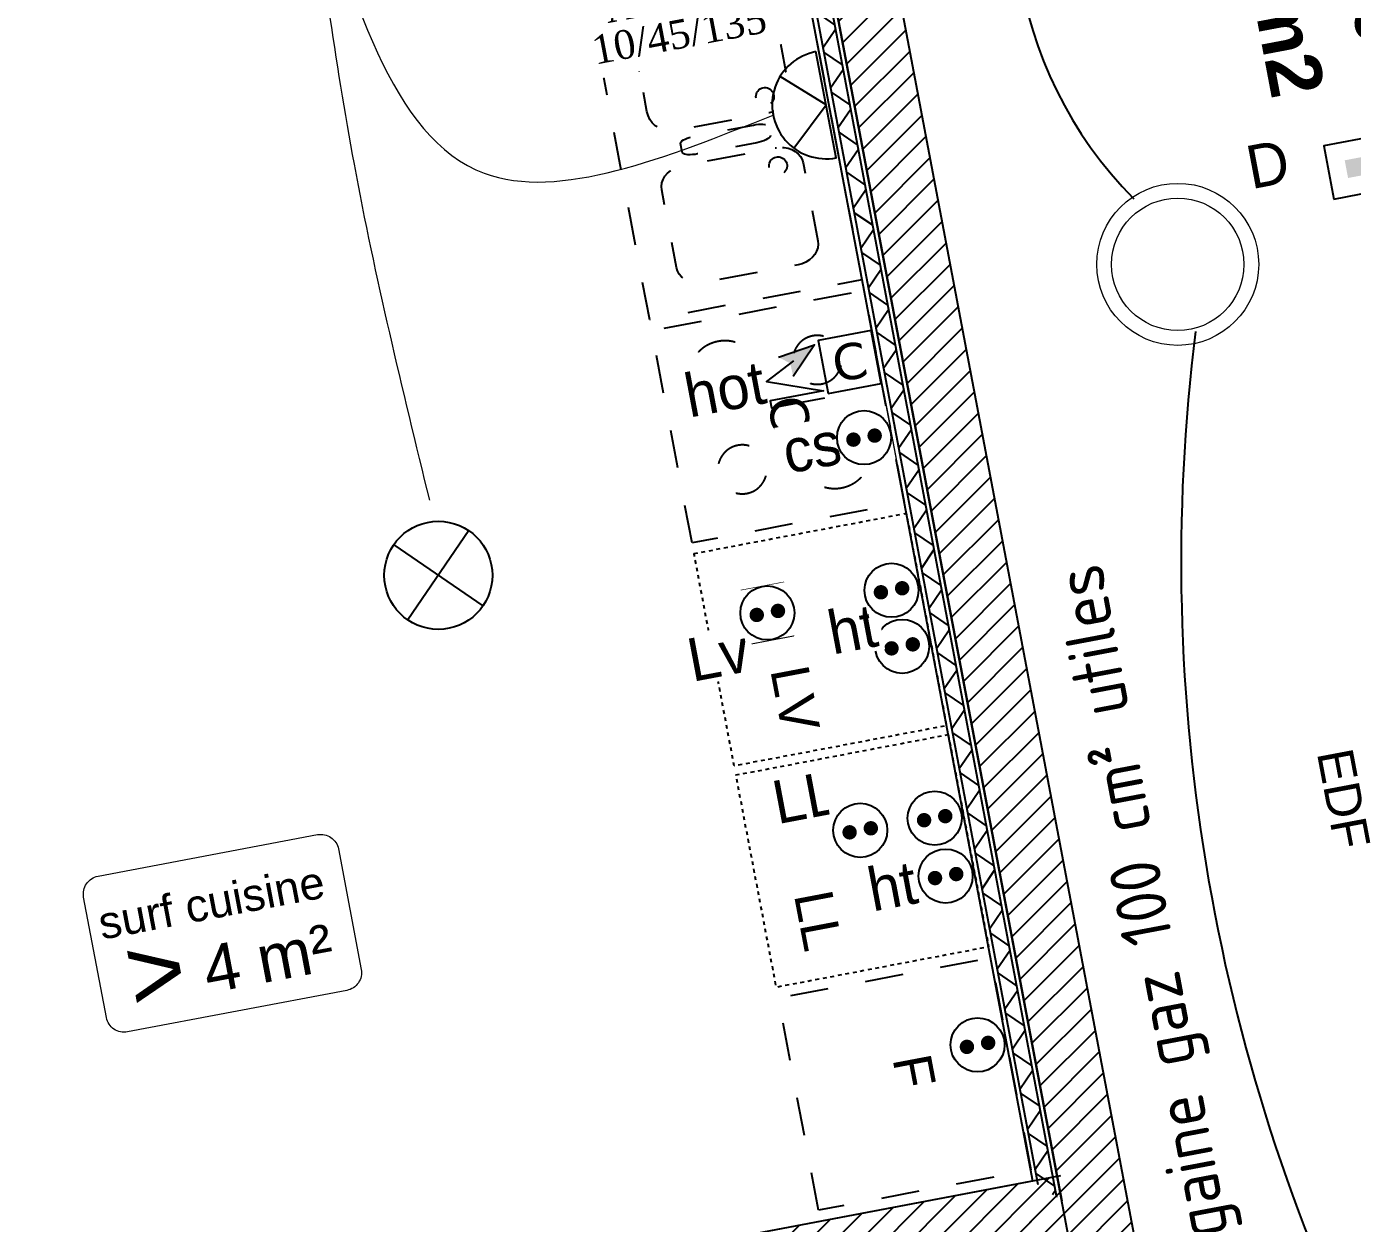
# Model space of a CAD drawing. Header units: centimetres. Extents: x 209280 to 319866, y -365283 to -277503.
# Drawn here: x 222499 to 226181, y -342130 to -338808 of the extents above; entities that cross this region are included whole.
import ezdxf

# ---------------------------------------------------------------- set-up
doc = ezdxf.new("R2010")
doc.units = ezdxf.units.CM
doc.linetypes.add('Style de ligne -1', pattern=[0.41664, 0.20828, -0.20836])
doc.layers.get('0').update_dxf_attribs({"color": 252})
for name, color, linetype in [('3-BAT C-Niveau 1', 252, 'Continuous'), ('prlm-EAU-EF', 161, 'Continuous'), ('prlm-MOD-PB', 123, 'Continuous'), ('prlm-VMC', 93, 'Continuous')]:
    doc.layers.add(name, color=color, linetype=linetype)
doc.layers.add('prlm-ELEC-CFO', color=1, linetype='Continuous', lineweight=25)
doc.styles.add('Geneva', font='arial.ttf')
doc.styles.add('Geneva (bold)', font='arialbd.ttf')
doc.styles.add('prlm-elec-cfo', font='comic.ttf', dxfattribs={"height": 12})
doc.styles.add('prlm-sejc', font='arial.ttf', dxfattribs={"height": 20})
doc.styles.add('prlm-vmc', font='pala.ttf', dxfattribs={"height": 14})
doc.styles.get("Standard").update_dxf_attribs({"font": 'isocp.shx', "height": 100})
pattern_1 = [(45, (89146.82, 134700.79), (-31.2347524, 39.0434405), [])]

# ---------------------------------------------------------------- blocks, each defined once
blk = doc.blocks.new('xi.TXT-VBgaz')
at = {"layer": 'prlm-MOD-PB', "insert": (0, 0), "char_height": 14, "width": 256.4416, "attachment_point": 1}
blk.add_mtext('VB gaine gaz 100 cm² utiles', dxfattribs=at)
blk = doc.blocks.new('xi.LL')
at = {"color": 0, "lineweight": 5}
blk.add_wipeout([(-7.5, -7.5), (7.5, -7.5), (7.5, 7.5), (-7.5, 7.5)], dxfattribs=at).dxf.layer = 'prlm-ELEC-CFO'
at = {"layer": 'prlm-ELEC-CFO', "color": 0, "linetype": 'ByBlock', "lineweight": 5, "const_width": 2}
for points in [[(-4, 0, 1), (-2, 0, 1)], [(2, 0, 1), (4, 0, 1)]]:
    blk.add_lwpolyline(points, format="xyb", close=True, dxfattribs=at)
at = {"layer": 'prlm-ELEC-CFO', "color": 0, "linetype": 'ByBlock', "lineweight": -2}
blk.add_circle((0, 0), 7.5, dxfattribs=at)
blk = doc.blocks.new('xi.HOT')
at = {"layer": 'prlm-ELEC-CFO', "lineweight": 5}
blk.add_hatch(color=0, dxfattribs=at).paths.add_polyline_path([(-3, 6), (-0.1, 3.7), (0, 0), (7.5, 7.5)])
at = {"layer": 'prlm-ELEC-CFO', "color": 0}
for points in [[(-3, 6), (7.5, 7.5), (0, 0)], [(0.95, 4.23), (-7.5, 0), (7.5, -5.5), (-7.5, -5.5), (-7.5, -7.5), (7.5, -7.5)]]:
    blk.add_lwpolyline(points, dxfattribs=at)
blk = doc.blocks.new('xi.PCS')
at = {"color": 0, "lineweight": 5}
blk.add_wipeout([(-7.5, -7.5), (7.5, -7.5), (7.5, 7.5), (-7.5, 7.5)], dxfattribs=at).dxf.layer = 'prlm-ELEC-CFO'
at = {"layer": 'prlm-ELEC-CFO', "color": 0, "linetype": 'ByBlock', "lineweight": 5, "const_width": 2}
for points in [[(-4, 0, 1), (-2, 0, 1)], [(2, 0, 1), (4, 0, 1)]]:
    blk.add_lwpolyline(points, format="xyb", close=True, dxfattribs=at)
at = {"layer": 'prlm-ELEC-CFO', "color": 0, "linetype": 'ByBlock', "lineweight": -2}
blk.add_circle((0, 0), 7.5, dxfattribs=at)
blk = doc.blocks.new('xi.SF32')
at = {"layer": 'prlm-ELEC-CFO', "color": 0, "flags": 128}
blk.add_lwpolyline([(-7.5, -7.5), (7.5, -7.5), (7.5, 7.5), (-7.5, 7.5)], close=True, dxfattribs=at)
at = {"layer": 'prlm-ELEC-CFO', "color": 0, "linetype": 'ByBlock', "insert": (0, 0), "char_height": 10, "width": 11.36, "attachment_point": 5}
blk.add_mtext('{\\fVerdana|b0|i0|c0|p34;C}', dxfattribs=at)
blk = doc.blocks.new('xi.LVrob')
at = {"layer": 'prlm-EAU-EF', "color": 0}
blk.add_lwpolyline([(-6, 7.5), (6, 7.5), (-6, -7.5), (6, -7.5)], close=True, dxfattribs=at)
blk = doc.blocks.new('xi.LV')
at = {"color": 0, "lineweight": 5}
blk.add_wipeout([(-7.5, -7.5), (7.5, -7.5), (7.5, 7.5), (-7.5, 7.5)], dxfattribs=at).dxf.layer = 'prlm-ELEC-CFO'
at = {"layer": 'prlm-ELEC-CFO', "color": 0, "linetype": 'ByBlock', "lineweight": 5, "const_width": 2}
for points in [[(-4, 0, 1), (-2, 0, 1)], [(2, 0, 1), (4, 0, 1)]]:
    blk.add_lwpolyline(points, format="xyb", close=True, dxfattribs=at)
at = {"layer": 'prlm-ELEC-CFO', "color": 0, "linetype": 'ByBlock', "lineweight": -2}
blk.add_circle((0, 0), 7.5, dxfattribs=at)
blk = doc.blocks.new('xi.PC')
at = {"color": 0, "lineweight": 5}
blk.add_wipeout([(-7.5, -7.5), (7.5, -7.5), (7.5, 7.5), (-7.5, 7.5)], dxfattribs=at).dxf.layer = 'prlm-ELEC-CFO'
at = {"layer": 'prlm-ELEC-CFO', "color": 0, "linetype": 'ByBlock', "lineweight": 5, "const_width": 2}
for points in [[(-4, 0, 1), (-2, 0, 1)], [(2, 0, 1), (4, 0, 1)]]:
    blk.add_lwpolyline(points, format="xyb", close=True, dxfattribs=at)
at = {"layer": 'prlm-ELEC-CFO', "color": 0, "linetype": 'ByBlock', "lineweight": -2}
blk.add_circle((0, 0), 7.5, dxfattribs=at)
blk = doc.blocks.new('xi.PCHT')
at = {"color": 0, "lineweight": 5}
blk.add_wipeout([(-7.5, -7.5), (7.5, -7.5), (7.5, 7.5), (-7.5, 7.5)], dxfattribs=at).dxf.layer = 'prlm-ELEC-CFO'
at = {"layer": 'prlm-ELEC-CFO', "color": 0, "linetype": 'ByBlock', "lineweight": 5, "const_width": 2}
for points in [[(-4, 0, 1), (-2, 0, 1)], [(2, 0, 1), (4, 0, 1)]]:
    blk.add_lwpolyline(points, format="xyb", close=True, dxfattribs=at)
at = {"layer": 'prlm-ELEC-CFO', "color": 0, "linetype": 'ByBlock', "lineweight": -2}
blk.add_circle((0, 0), 7.5, dxfattribs=at)
blk = doc.blocks.new('xi.PTCE')
at = {"layer": 'prlm-ELEC-CFO', "color": 0}
for points in [[(-10.61, 10.61), (10.61, -10.61)], [(10.61, 10.61), (-10.61, -10.61)]]:
    blk.add_lwpolyline(points, dxfattribs=at)
at = {"layer": 'prlm-ELEC-CFO', "color": 0, "linetype": 'ByBlock'}
blk.add_circle((0, 0), 15, dxfattribs=at)
blk = doc.blocks.new('xi.ECAP')
at = {"color": 0}
blk.add_wipeout([(-15, 0), (-10.13, 11.06), (0, 15), (10.13, 11.06), (15, 0)], dxfattribs=at).dxf.layer = 'prlm-ELEC-CFO'
at = {"layer": 'prlm-ELEC-CFO', "color": 0, "linetype": 'ByBlock', "lineweight": -2, "flags": 128}
blk.add_lwpolyline([(15, 0, 1), (-15, 0)], format="xyb", close=True, dxfattribs=at)
at = {"layer": 'prlm-ELEC-CFO', "color": 0}
blk.add_lwpolyline([(-10.13, 11.06), (0, 0), (10.13, 11.06)], dxfattribs=at)
blk = doc.blocks.new('xi.4m²')
at = {"color": 0}
blk.add_wipeout([(-34.54, 20.54), (34.54, 20.54), (34.54, -20.54), (-34.54, -20.54)], dxfattribs=at).dxf.layer = 'prlm-ELEC-CFO'
at = {"layer": 'prlm-ELEC-CFO', "color": 0, "lineweight": 13}
blk.add_lwpolyline([(-31, 22), (31, 22, -0.414214), (36, 17), (36, -17, -0.414214), (31, -22), (-31, -22, -0.414214), (-36, -17), (-36, 17, -0.414214)], format="xyb", close=True, dxfattribs=at)
at = {"layer": 'prlm-ELEC-CFO', "color": 0, "attachment_point": 6, "line_spacing_factor": 0.8, "style": 'prlm-sejc'}
for s, insert, char_height in [('surf cuisine', (30.36, 8.9), 9), ('4 m²', (29.31, -9.19), 13)]:
    blk.add_mtext(s, dxfattribs=dict(at, insert=insert, char_height=char_height))
at = {"layer": 'prlm-ELEC-CFO', "color": 0, "style": 'prlm-sejc', "flags": 8}
blk.add_attdef('?', (-28.3, -16.79), '', height=20, dxfattribs=at)
blk = doc.blocks.new('xi.BSO')
at = {"layer": 'prlm-ELEC-CFO', "lineweight": 5}
blk.add_hatch(color=0, dxfattribs=at).paths.add_polyline_path([(-2.5, -2.5), (2.5, -2.5), (2.5, 2.5), (-2.5, 2.5)])
at = {"layer": 'prlm-ELEC-CFO', "color": 0, "flags": 128}
blk.add_lwpolyline([(-7.5, -7.5), (7.5, -7.5), (7.5, 7.5), (-7.5, 7.5)], close=True, dxfattribs=at)
blk = doc.blocks.new('xi.lumD')
at = {"layer": 'prlm-ELEC-CFO', "color": 0, "linetype": 'ByBlock', "lineweight": 13}
for radius in [22.49, 18.39]:
    blk.add_circle((0, 0), radius, dxfattribs=at)
blk = doc.blocks.new('Groupe-107-1')
at = {"linetype": 'Style de ligne -1', "ltscale": 50.8, "flags": 128}
blk.add_lwpolyline([(13538.58, -47494.18), (13527.42, -47435.23), (13586.37, -47424.07), (13597.53, -47483.02)], close=True, dxfattribs=at)
at = {"linetype": 'Style de ligne -1', "ltscale": 50.8}
for points in [[(13550.06, -47438.34), (13552.72, -47438.96), (13556.71, -47442.69), (13558.29, -47447.9), (13557.03, -47453.21), (13553.28, -47457.18), (13548.04, -47458.76), (13542.71, -47457.52), (13538.72, -47453.79), (13537.15, -47448.58), (13538.4, -47443.27), (13542.15, -47439.3), (13547.4, -47437.72), (13550.06, -47438.34)], [(13571.8, -47449.97), (13570.03, -47449.56), (13567.37, -47447.07), (13566.32, -47443.6), (13567.16, -47440.06), (13569.66, -47437.41), (13573.15, -47436.36), (13576.71, -47437.19), (13579.36, -47439.67), (13580.41, -47443.15), (13579.58, -47446.68), (13577.07, -47449.33), (13573.58, -47450.39), (13571.8, -47449.97)], [(13575.87, -47478.8), (13573.2, -47478.18), (13569.22, -47474.45), (13567.64, -47469.23), (13568.9, -47463.93), (13572.65, -47459.95), (13577.89, -47458.38), (13583.22, -47459.62), (13587.21, -47463.34), (13588.78, -47468.56), (13587.53, -47473.87), (13583.77, -47477.84), (13578.53, -47479.42), (13575.87, -47478.8)], [(13554.12, -47467.17), (13555.9, -47467.58), (13558.56, -47470.06), (13559.61, -47473.54), (13558.77, -47477.08), (13556.27, -47479.73), (13552.77, -47480.78), (13549.22, -47479.95), (13546.56, -47477.47), (13545.51, -47473.99), (13546.35, -47470.45), (13548.85, -47467.8), (13552.35, -47466.75), (13554.12, -47467.17)]]:
    blk.add_open_spline(points, degree=2, dxfattribs=at)
blk = doc.blocks.new('Groupe-108-1')
at = {"linetype": 'Style de ligne -1', "ltscale": 50.8}
for p, q in [((13530.44, -47317.15), (13536.03, -47346.62)), ((13535.35, -47316.22), (13540.94, -47345.68)), ((13540.26, -47315.28), (13545.85, -47344.75)), ((13545.16, -47314.35), (13550.76, -47343.82)), ((13550.13, -47313.75), (13555.6, -47342.56)), ((13520.68, -47319.34), (13526.15, -47348.15)), ((13525.53, -47318.08), (13531.12, -47347.55)), ((13555.6, -47342.56), (13555.66, -47342.89)), ((13526.15, -47348.15), (13526.22, -47348.48))]:
    blk.add_line(p, q, dxfattribs=at)
at = {"linetype": 'Style de ligne -1', "ltscale": 50.8, "flags": 128}
blk.add_lwpolyline([(13559.51, -47336.35), (13559.58, -47337.34), (13559.43, -47338.35), (13559.06, -47339.33), (13558.47, -47340.28), (13557.69, -47341.14), (13556.75, -47341.9), (13555.67, -47342.54), (13554.47, -47343.02), (13553.21, -47343.35), (13528.67, -47348.01), (13527.38, -47348.17), (13526.08, -47348.16), (13524.85, -47347.96), (13523.69, -47347.59), (13522.65, -47347.08), (13521.76, -47346.41), (13521.05, -47345.63), (13520.54, -47344.75), (13520.24, -47343.8), (13516.78, -47325.55), (13516.7, -47324.56), (13516.86, -47323.55), (13517.23, -47322.57), (13517.81, -47321.62), (13518.6, -47320.76), (13519.54, -47320), (13520.62, -47319.36), (13521.82, -47318.88), (13523.08, -47318.55), (13547.62, -47313.89), (13548.91, -47313.73), (13550.2, -47313.74), (13551.44, -47313.95), (13552.6, -47314.31), (13553.64, -47314.82), (13554.53, -47315.49), (13555.24, -47316.27), (13555.75, -47317.15), (13556.04, -47318.1), (13559.51, -47336.35)], close=True, dxfattribs=at)
blk = doc.blocks.new('Groupe-109-1')
at = {"linetype": 'Style de ligne -1', "ltscale": 50.8, "flags": 128}
for points in [[(13526.82, -47432.29), (13504.49, -47314.39), (13563.44, -47303.22), (13585.77, -47421.13)], [(13565.33, -47367.01), (13565.44, -47368.16), (13565.36, -47369.32), (13565.08, -47370.45), (13564.6, -47371.51), (13563.94, -47372.47), (13563.14, -47373.3), (13562.19, -47373.98), (13561.14, -47374.49), (13560.02, -47374.8), (13533.85, -47379.77), (13532.7, -47379.89), (13531.54, -47379.8), (13530.41, -47379.52), (13529.35, -47379.03), (13528.39, -47378.38), (13527.56, -47377.57), (13526.88, -47376.62), (13526.38, -47375.58), (13526.06, -47374.46), (13523.89, -47363.01), (13523.89, -47363.01), (13523.77, -47361.85), (13523.86, -47360.69), (13524.14, -47359.56), (13524.62, -47358.5), (13525.27, -47357.54), (13526.08, -47356.71), (13527.03, -47356.03), (13528.07, -47355.53), (13529.19, -47355.21), (13555.36, -47350.24), (13555.36, -47350.24), (13556.52, -47350.13), (13557.67, -47350.21), (13558.81, -47350.5), (13559.86, -47350.98), (13560.82, -47351.63), (13561.66, -47352.44), (13562.34, -47353.39), (13562.84, -47354.43), (13563.15, -47355.55), (13565.33, -47367.01)], [(13556.36, -47370.74), (13556.33, -47370.32), (13556.35, -47369.89), (13556.45, -47369.48), (13556.62, -47369.09), (13556.85, -47368.74), (13557.13, -47368.42), (13557.47, -47368.17), (13557.85, -47367.97), (13558.25, -47367.84), (13558.67, -47367.77), (13559.09, -47367.79), (13559.51, -47367.87), (13559.91, -47368.01), (13560.27, -47368.23), (13560.6, -47368.5), (13560.87, -47368.83), (13561.08, -47369.2), (13561.23, -47369.59), (13561.31, -47370.01), (13561.32, -47370.43), (13561.26, -47370.86), (13561.12, -47371.26), (13560.93, -47371.63), (13560.67, -47371.97), (13560.35, -47372.25), (13560, -47372.49), (13559.61, -47372.65), (13559.19, -47372.75), (13558.77, -47372.78), (13558.35, -47372.74), (13557.94, -47372.62), (13557.56, -47372.43), (13557.22, -47372.19), (13556.91, -47371.89), (13556.67, -47371.54), (13556.49, -47371.16)], [(13560.37, -47381.08), (13560.35, -47381.31), (13560.21, -47381.55), (13559.95, -47381.81), (13559.57, -47382.06), (13559.1, -47382.31), (13558.54, -47382.54), (13557.92, -47382.76), (13557.25, -47382.94), (13556.54, -47383.09), (13540.13, -47386.21), (13539.42, -47386.32), (13538.72, -47386.4), (13538.07, -47386.43), (13537.46, -47386.41), (13536.93, -47386.36), (13536.49, -47386.26), (13536.16, -47386.12), (13535.93, -47385.94), (13535.83, -47385.74), (13535.37, -47383.31), (13535.37, -47383.31), (13535.39, -47383.08), (13535.53, -47382.84), (13535.79, -47382.59), (13536.17, -47382.33), (13536.64, -47382.08), (13537.2, -47381.85), (13537.82, -47381.64), (13538.5, -47381.45), (13539.2, -47381.3), (13555.61, -47378.18), (13555.61, -47378.18), (13556.32, -47378.07), (13557.02, -47377.99), (13557.67, -47377.96), (13558.28, -47377.98), (13558.81, -47378.03), (13559.25, -47378.13), (13559.58, -47378.27), (13559.81, -47378.45), (13559.91, -47378.65), (13560.37, -47381.08)], [(13573.55, -47410.32), (13573.63, -47411.28), (13573.51, -47412.24), (13573.19, -47413.19), (13572.68, -47414.09), (13572, -47414.9), (13571.17, -47415.62), (13570.2, -47416.22), (13569.15, -47416.67), (13568.03, -47416.97), (13541.86, -47421.93), (13540.7, -47422.07), (13539.56, -47422.03), (13538.44, -47421.83), (13537.41, -47421.47), (13536.47, -47420.96), (13535.67, -47420.31), (13535.03, -47419.54), (13534.56, -47418.69), (13534.28, -47417.77), (13530.18, -47396.17), (13530.18, -47396.17), (13530.1, -47395.21), (13530.23, -47394.25), (13530.54, -47393.29), (13531.05, -47392.4), (13531.73, -47391.58), (13532.56, -47390.86), (13533.53, -47390.27), (13534.58, -47389.82), (13535.7, -47389.52), (13561.87, -47384.55), (13561.87, -47384.55), (13563.03, -47384.42), (13564.17, -47384.45), (13565.29, -47384.65), (13566.32, -47385.02), (13567.26, -47385.53), (13568.06, -47386.17), (13568.7, -47386.94), (13569.17, -47387.79), (13569.45, -47388.71), (13573.55, -47410.32)], [(13560.02, -47389.99), (13559.98, -47389.56), (13560.01, -47389.14), (13560.1, -47388.73), (13560.27, -47388.34), (13560.5, -47387.98), (13560.79, -47387.67), (13561.13, -47387.41), (13561.5, -47387.21), (13561.91, -47387.08), (13562.32, -47387.02), (13562.75, -47387.03), (13563.17, -47387.11), (13563.56, -47387.26), (13563.93, -47387.48), (13564.25, -47387.75), (13564.52, -47388.08), (13564.74, -47388.44), (13564.88, -47388.84), (13564.96, -47389.26), (13564.97, -47389.68), (13564.92, -47390.1), (13564.77, -47390.5), (13564.58, -47390.88), (13564.32, -47391.22), (13564.01, -47391.5), (13563.65, -47391.73), (13563.26, -47391.9), (13562.85, -47391.99), (13562.43, -47392.02), (13562, -47391.98), (13561.6, -47391.86), (13561.22, -47391.68), (13560.87, -47391.43), (13560.57, -47391.14), (13560.32, -47390.79), (13560.14, -47390.4)]]:
    blk.add_lwpolyline(points, close=True, dxfattribs=at)
blk.add_blockref('Groupe-108-1', (0, 0))
blk = doc.blocks.new('Groupe-111-1')
at = {"linetype": 'Style de ligne -1', "ltscale": 50.8, "flags": 128}
blk.add_lwpolyline([(13573.72, -47679.44), (13562.56, -47620.48), (13621.51, -47609.32), (13632.67, -47668.27)], close=True, dxfattribs=at)
at = {"insert": (13605.55, -47639.83), "char_height": 10.66, "attachment_point": 2, "rotation": 280.7475, "line_spacing_factor": 1.060906, "style": 'Geneva'}
blk.add_mtext('F', dxfattribs=at)

msp = doc.modelspace()

# ---------------------------------------------------------------- hatches: boundary and pattern name
at = {"layer": '3-BAT C-Niveau 1', "linetype": 'Continuous'}
h = msp.add_hatch(dxfattribs=at)
h.set_pattern_fill('MURS MACONNERIE-2', color=256, scale=10, style=0, pattern_type=2)
h.set_pattern_definition(pattern_1)
h.paths.add_polyline_path([(225931.551, -345014.403), (226108.407, -344980.91), (224334.982, -335616.461), (224158.126, -335649.953)])
h = msp.add_hatch(dxfattribs=at)
h.set_pattern_fill('02_ISOLANT', color=256, scale=10, angle=-79.276405, style=0, pattern_type=2)
h.set_pattern_definition([(325.723595, (88960.93, 134700.79), (45.054865, 66.106423), []), (55.723595, (88960.93, 134700.79), (66.106423, -45.054865), [])])
h.paths.add_polyline_path([(224635.148, -338235.343), (224600.103, -338286.761), (225307.466, -342021.942), (225358.885, -342056.987)])
h = msp.add_hatch(dxfattribs=at)
h.set_pattern_fill('MURS MACONNERIE-2', color=256, scale=10, style=0, pattern_type=2)
h.set_pattern_definition(pattern_1)
h.paths.add_polyline_path([(218532.788, -343291.69), (218566.28, -343468.546), (225404.697, -342173.497), (225371.204, -341996.641)])
h = msp.add_hatch(dxfattribs=at)
h.set_pattern_fill('MURS MACONNERIE-2', color=256, scale=10, style=0, pattern_type=2)
h.set_pattern_definition(pattern_1)
h.paths.add_polyline_path([(218536.527, -343290.982), (218570.02, -343467.838), (225393.931, -342175.536), (225360.438, -341998.68)])

# ---------------------------------------------------------------- linework, layer by layer
at = {"linetype": 'Style de ligne -1', "ltscale": 50.8, "flags": 128}
for points in [[(224352.316, -340270.517), (224941.84, -340158.89), (225053.467, -340748.415), (224463.942, -340860.042)], [(225058.144, -340772.964), (225170.338, -341362.381), (224580.921, -341474.575), (224468.727, -340885.158)]]:
    msp.add_lwpolyline(points, close=True, dxfattribs=at)
at = {"layer": '3-BAT C-Niveau 1', "linetype": 'Continuous', "lineweight": 25}
for p, q in [((225931.551, -345014.403), (224158.126, -335649.953)), ((225413.599, -342279.394), (224158.126, -335649.953)), ((226108.407, -344980.91), (224334.982, -335616.461)), ((226108.407, -344980.91), (224334.982, -335616.461)), ((224645.502, -338220.151), (225374.077, -342067.341)), ((224589.749, -338301.953), (225292.275, -342011.588)), ((218532.788, -343291.69), (225371.204, -341996.641)), ((218532.788, -343291.69), (225371.204, -341996.641)), ((218536.527, -343290.982), (225360.438, -341998.68)), ((218536.527, -343290.982), (225360.438, -341998.68))]:
    msp.add_line(p, q, dxfattribs=at)
at = {"layer": '3-BAT C-Niveau 1', "linetype": 'Continuous'}
for p, q in [((224645.502, -338220.151), (225374.077, -342067.341)), ((224635.148, -338235.343), (225358.885, -342056.987)), ((224635.148, -338235.343), (225358.885, -342056.987)), ((224600.103, -338286.761), (225307.466, -342021.942)), ((224600.103, -338286.761), (225307.466, -342021.942))]:
    msp.add_line(p, q, dxfattribs=at)
at = {"layer": 'prlm-ELEC-CFO'}
for centre, radius, start, end in [((226393.736, -338475.374), 1153.228, 152.136558, 224.650983), ((230860.12, -340292.73), 5155.243, 172.881479, 206.879204)]:
    msp.add_arc(centre, radius, start, end, dxfattribs=at)
at = {"layer": 'prlm-ELEC-CFO', "lineweight": 13}
for points in [[(223277.613, -338320.7), (223408.251, -339190.039), (223617.371, -340122.638)], [(223284.019, -338316.848), (223769.777, -339214.88), (224571.931, -339053.291)]]:
    msp.add_spline(points, degree=3, dxfattribs=at)

# ---------------------------------------------------------------- block references
at = {"xscale": 10, "yscale": 10, "zscale": 10}
for name in ['Groupe-109-1', 'Groupe-107-1', 'Groupe-111-1']:
    msp.add_blockref(name, (88960.928, 134700.79), dxfattribs=at)
at = {"layer": 'prlm-EAU-EF', "xscale": 10, "yscale": 10, "zscale": 10, "rotation": 10.72360141139323}
msp.add_blockref('xi.LVrob', (224555.948, -340435.337), dxfattribs=at)
at = {"layer": 'prlm-ELEC-CFO', "xscale": 10, "yscale": 10, "zscale": 10, "rotation": 10.72360141139323}
for name, p in [('xi.BSO', (226188.371, -339198.873)), ('xi.SF32', (224784.646, -339738.591)), ('xi.PTCE', (223642.305, -340330.942))]:
    msp.add_blockref(name, p, dxfattribs=at)
msp.add_blockref('xi.4m²', (223042.756, -341324.645), dxfattribs=at).add_auto_attribs({'?': '>'})
at = {"layer": 'prlm-MOD-PB', "xscale": 10, "yscale": 10, "zscale": 10, "rotation": 100.7236014113934}
msp.add_blockref('xi.TXT-VBgaz', (225755.735, -342479.734), dxfattribs=at)

# ---------------------------------------------------------------- texts
at = {"attachment_point": 2, "line_spacing_factor": 1.060906, "style": 'Geneva'}
for s, insert, char_height, rotation in [('C', (224669.805, -339877.432), 106.57, 280.747488), ('LV', (224685.443, -340663.29), 106.5703, 280.747488), ('LL', (224749.654, -341279.136), 106.5703, 280.802659)]:
    msp.add_mtext(s, dxfattribs=dict(at, insert=insert, char_height=char_height, rotation=rotation))
at = {"insert": (226156.429, -340951.043), "char_height": 99.6583, "width": 556.52524, "attachment_point": 5, "rotation": 280.723098, "line_spacing_factor": 0.72537, "style": 'Geneva'}
msp.add_mtext('EDF', dxfattribs=at)
at = {"layer": '3-BAT C-Niveau 1', "insert": (226068.509, -338570.982), "char_height": 150, "attachment_point": 5, "rotation": 280.723595, "line_spacing_factor": 1.060906, "style": 'Geneva (bold)'}
msp.add_mtext('T2 C 103\\P45,58m2', dxfattribs=at)

# ---------------------------------------------------------------- next in the draw order: block references
at = {"layer": 'prlm-ELEC-CFO', "xscale": 10, "yscale": 10, "zscale": 10}
for name, p, rotation in [('xi.ECAP', (224719.184, -339024.715), 100.8312811489325), ('xi.PCHT', (224930.215, -340528.132), 10.72360141139323), ('xi.PC', (225139.596, -341634.303), 10.72360141139323)]:
    msp.add_blockref(name, p, dxfattribs=dict(at, rotation=rotation))

# ---------------------------------------------------------------- next in the draw order: texts
at = {"layer": 'prlm-ELEC-CFO', "lineweight": 20, "char_height": 120, "rotation": 10.723601, "line_spacing_factor": 0.8, "style": 'prlm-elec-cfo', "bg_fill": 3, "bg_fill_color": 256, "bg_fill_transparency": 0}
for s, insert, attachment_point, box_fill_scale in [('D', (225934.445, -339130.736), 2, 0.95), ('hot', (224438.088, -339814.588), 5, 1.1), ('Lv', (224419.505, -340552.238), 5, 1.1), ('LL', (224660.366, -340946.469), 5, 1.1)]:
    msp.add_mtext(s, dxfattribs=dict(at, insert=insert, attachment_point=attachment_point, box_fill_scale=box_fill_scale))

# ---------------------------------------------------------------- next in the draw order: block references
at = {"layer": 'prlm-ELEC-CFO', "xscale": 10, "yscale": 10, "zscale": 10, "rotation": 10.72360141139323}
for name, p in [('xi.lumD', (225695.419, -339467.821)), ('xi.HOT', (224627.455, -339778.727)), ('xi.LV', (224555.948, -340435.337)), ('xi.LL', (224813.808, -341038.78))]:
    msp.add_blockref(name, p, dxfattribs=at)

# ---------------------------------------------------------------- next in the draw order: texts
at = {"layer": 'prlm-ELEC-CFO', "lineweight": 20, "char_height": 120, "attachment_point": 5, "rotation": 10.723601, "line_spacing_factor": 0.8, "style": 'prlm-elec-cfo', "bg_fill": 3, "box_fill_scale": 1.1, "bg_fill_color": 256, "bg_fill_transparency": 0}
for s, insert in [('cs', (224679.574, -339976.201)), ('ht', (224792.055, -340480.484))]:
    msp.add_mtext(s, dxfattribs=dict(at, insert=insert))
at = {"layer": 'prlm-VMC', "ltscale": 25, "insert": (224301.087, -338776.919), "char_height": 80, "width": 586.14744, "attachment_point": 5, "rotation": 10.723601, "line_spacing_factor": 0.8, "style": 'prlm-vmc', "bg_fill": 2}
msp.add_mtext('Alizé H 10/45/135', dxfattribs=at)

# ---------------------------------------------------------------- next in the draw order: block references
at = {"layer": 'prlm-ELEC-CFO', "xscale": 10, "yscale": 10, "zscale": 10, "rotation": 10.72360141139323}
for name, p in [('xi.PCS', (224824.447, -339948.766)), ('xi.PCHT', (224900.741, -340372.489))]:
    msp.add_blockref(name, p, dxfattribs=at)

# ---------------------------------------------------------------- next in the draw order: texts
at = {"layer": 'prlm-ELEC-CFO', "lineweight": 20, "insert": (224902.839, -341193.818), "char_height": 120, "attachment_point": 5, "rotation": 10.723601, "line_spacing_factor": 0.8, "style": 'prlm-elec-cfo', "bg_fill": 3, "box_fill_scale": 1.1, "bg_fill_color": 256, "bg_fill_transparency": 0}
msp.add_mtext('ht', dxfattribs=at)

# ---------------------------------------------------------------- next in the draw order: block references
at = {"layer": 'prlm-ELEC-CFO', "xscale": 10, "yscale": 10, "zscale": 10, "rotation": 10.72360141139323}
msp.add_blockref('xi.PCHT', (225050.967, -341165.767), dxfattribs=at)

# ---------------------------------------------------------------- next in the draw order: block references
msp.add_blockref('xi.PCHT', (225020.541, -341005.103), dxfattribs=at)

doc.saveas('drawing.dxf')
